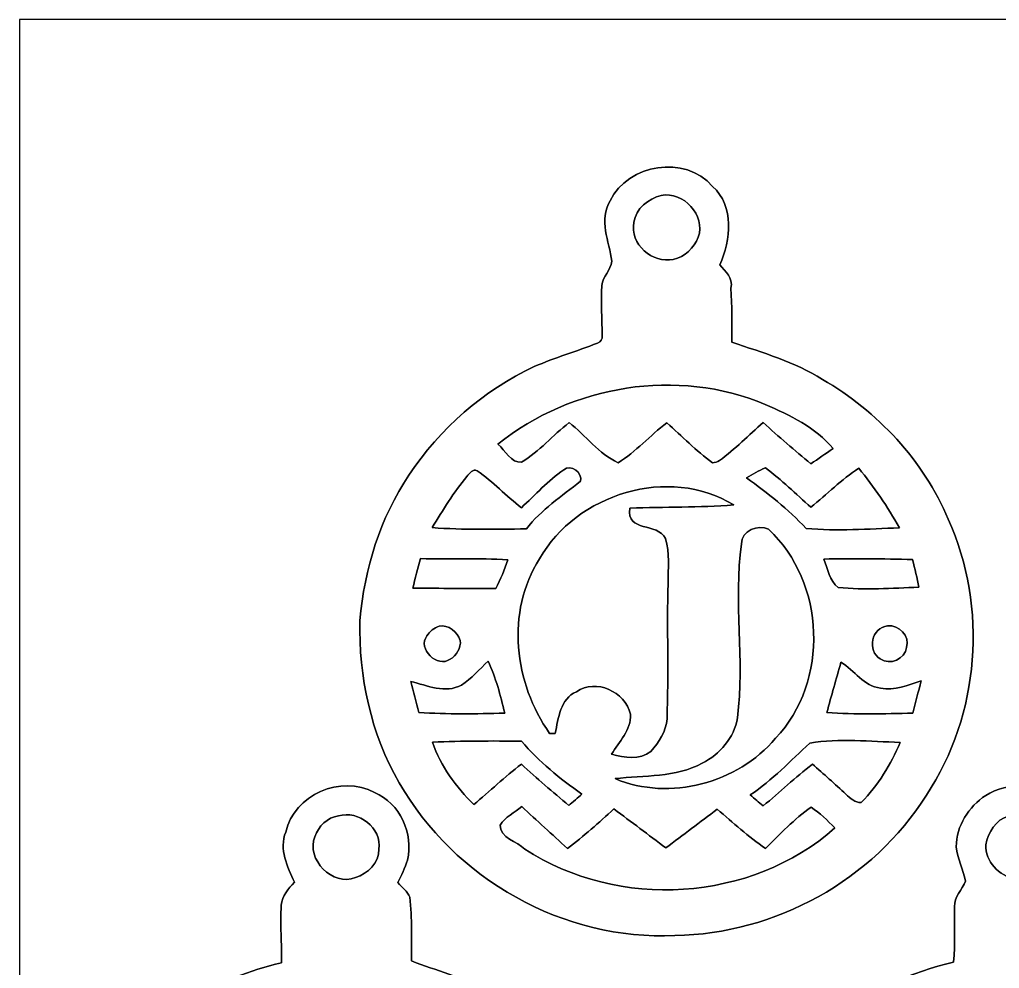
# Model space of a CAD drawing. Header units: centimetres. Extents: x -16.8 to 16.8, y -16.7 to 16.7.
# Drawn here: x -16.77 to -2.74, y 3.07 to 16.67 of the extents above; entities that cross this region are included whole.
import ezdxf

# ---------------------------------------------------------------- set-up
doc = ezdxf.new("R2010")
doc.units = ezdxf.units.CM
doc.header["$MEASUREMENT"] = 0
doc.layers.add('Layer 1', color=7, linetype='Continuous')

msp = doc.modelspace()

# ---------------------------------------------------------------- linework, layer by layer
at = {"layer": 'Layer 1', "color": 7}
for points, knots in [([(-16.77458, 16.66875), (-16.77458, 16.66875), (16.77458, 16.66875), (16.77458, 16.66875), (16.77458, 16.66875), (16.77458, 16.66875), (16.77458, -16.66875), (16.77458, -16.66875), (16.77458, -16.66875), (16.77458, -16.66875), (-16.77458, -16.66875), (-16.77458, -16.66875), (-16.77458, -16.66875), (-16.77458, -16.66875), (-16.77458, 16.66875), (-16.77458, 16.66875), (-16.77458, 16.66875), (-16.77458, 16.66875), (-16.77458, 16.66875), (-16.77458, 16.66875)], [0, 0, 0, 0, 0.16666667, 0.16666667, 0.16666667, 0.16666667, 0.33333333, 0.33333333, 0.33333333, 0.33333333, 0.5, 0.5, 0.5, 0.5, 0.66666667, 0.66666667, 0.66666667, 0.66666667, 1, 1, 1, 1]), ([(-8.31921, 14.07019), (-8.48466, 13.80031), (-8.33085, 13.49199), (-8.29592, 13.20624), (-8.29592, 13.20624), (-8.30651, 13.07853), (-8.42892, 12.98751), (-8.43844, 12.85734), (-8.43844, 12.85734), (-8.44973, 12.61816), (-8.43351, 12.37897), (-8.43174, 12.13944), (-8.43174, 12.13944), (-8.42716, 12.09357), (-8.45256, 12.04701), (-8.49842, 12.03396), (-8.49842, 12.03396), (-8.79863, 11.91578), (-9.10872, 11.82476), (-9.40506, 11.6967), (-9.40506, 11.6967), (-10.13037, 11.35451), (-10.75831, 10.81158), (-11.19964, 10.14201), (-11.19964, 10.14201), (-11.61344, 9.52571), (-11.83781, 8.79581), (-11.90166, 8.05991), (-11.90166, 8.05991), (-11.91824, 7.25558), (-11.74715, 6.43396), (-11.33828, 5.73511), (-11.33828, 5.73511), (-10.55617, 4.35857), (-8.97819, 3.46146), (-7.38999, 3.54683), (-7.38999, 3.54683), (-5.95771, 3.56376), (-4.55189, 4.33846), (-3.7906, 5.55519), (-3.7906, 5.55519), (-3.02507, 6.70666), (-2.90724, 8.24936), (-3.47592, 9.50877), (-3.47592, 9.50877), (-3.83046, 10.35156), (-4.49016, 11.05535), (-5.2772, 11.51255), (-5.2772, 11.51255), (-5.67478, 11.7662), (-6.13375, 11.89461), (-6.57543, 12.04701), (-6.57543, 12.04701), (-6.57613, 12.30559), (-6.5726, 12.56453), (-6.58918, 12.82277), (-6.58918, 12.82277), (-6.55461, 12.96917), (-6.66785, 13.06089), (-6.74899, 13.15579), (-6.74899, 13.15579), (-6.58742, 13.50998), (-6.53662, 13.99434), (-6.85271, 14.27939), (-6.85271, 14.27939), (-7.24535, 14.73517), (-8.05956, 14.60324), (-8.31921, 14.07019), (-8.31921, 14.07019), (-8.31921, 14.07019), (-8.31921, 14.07019), (-8.31921, 14.07019)], [0, 0, 0, 0, 0.05263158, 0.05263158, 0.05263158, 0.05263158, 0.10526316, 0.10526316, 0.10526316, 0.10526316, 0.15789474, 0.15789474, 0.15789474, 0.15789474, 0.21052632, 0.21052632, 0.21052632, 0.21052632, 0.26315789, 0.26315789, 0.26315789, 0.26315789, 0.31578947, 0.31578947, 0.31578947, 0.31578947, 0.36842105, 0.36842105, 0.36842105, 0.36842105, 0.42105263, 0.42105263, 0.42105263, 0.42105263, 0.47368421, 0.47368421, 0.47368421, 0.47368421, 0.52631579, 0.52631579, 0.52631579, 0.52631579, 0.57894737, 0.57894737, 0.57894737, 0.57894737, 0.63157895, 0.63157895, 0.63157895, 0.63157895, 0.68421053, 0.68421053, 0.68421053, 0.68421053, 0.73684211, 0.73684211, 0.73684211, 0.73684211, 0.78947368, 0.78947368, 0.78947368, 0.78947368, 0.84210526, 0.84210526, 0.84210526, 0.84210526, 0.89473684, 0.89473684, 0.89473684, 0.89473684, 1, 1, 1, 1]), ([(-7.58896, 14.14886), (-7.26652, 14.21165), (-6.95078, 13.86522), (-7.05591, 13.54949), (-7.05591, 13.54949), (-7.11976, 13.40062), (-7.24747, 13.26056), (-7.41398, 13.2334), (-7.41398, 13.2334), (-7.70925, 13.16672), (-8.04404, 13.45389), (-7.97736, 13.76398), (-7.97736, 13.76398), (-7.95302, 13.96153), (-7.77134, 14.10123), (-7.58896, 14.14886)], [0, 0, 0, 0, 0.2, 0.2, 0.2, 0.2, 0.4, 0.4, 0.4, 0.4, 0.6, 0.6, 0.6, 0.6, 1, 1, 1, 1]), ([(-9.92434, 10.58545), (-8.86883, 11.43635), (-7.35154, 11.68294), (-6.09671, 11.15483), (-6.09671, 11.15483), (-5.74252, 11.00102), (-5.37739, 10.82428), (-5.12586, 10.52195), (-5.12586, 10.52195), (-5.23381, 10.45034), (-5.33894, 10.37625), (-5.44583, 10.30323), (-5.44583, 10.30323), (-5.67725, 10.49549), (-5.90444, 10.69269), (-6.12669, 10.89519), (-6.12669, 10.89519), (-6.33871, 10.71774), (-6.52709, 10.51278), (-6.75252, 10.35156), (-6.75252, 10.35156), (-6.78286, 10.32969), (-6.81708, 10.3191), (-6.85483, 10.32016), (-6.85483, 10.32016), (-7.08766, 10.49091), (-7.2898, 10.69975), (-7.50605, 10.89025), (-7.50605, 10.89025), (-7.74841, 10.7121), (-7.94773, 10.47468), (-8.20526, 10.31875), (-8.20526, 10.31875), (-8.48184, 10.44751), (-8.66634, 10.71104), (-8.90658, 10.89378), (-8.90658, 10.89378), (-9.13906, 10.71421), (-9.33238, 10.47891), (-9.58603, 10.32898), (-9.58603, 10.32898), (-9.73631, 10.30993), (-9.81922, 10.49831), (-9.92434, 10.58545)], [0, 0, 0, 0, 0.08333333, 0.08333333, 0.08333333, 0.08333333, 0.16666667, 0.16666667, 0.16666667, 0.16666667, 0.25, 0.25, 0.25, 0.25, 0.33333333, 0.33333333, 0.33333333, 0.33333333, 0.41666667, 0.41666667, 0.41666667, 0.41666667, 0.5, 0.5, 0.5, 0.5, 0.58333333, 0.58333333, 0.58333333, 0.58333333, 0.66666667, 0.66666667, 0.66666667, 0.66666667, 0.75, 0.75, 0.75, 0.75, 0.83333333, 0.83333333, 0.83333333, 0.83333333, 1, 1, 1, 1]), ([(-8.98278, 10.21644), (-8.87942, 10.30676), (-8.70832, 10.17482), (-8.74289, 10.05346), (-8.74289, 10.05346), (-9.01418, 9.84144), (-9.3031, 9.64565), (-9.51794, 9.37119), (-9.51794, 9.37119), (-9.96738, 9.3659), (-10.41788, 9.35567), (-10.86626, 9.38953), (-10.86626, 9.38953), (-10.71351, 9.64212), (-10.55758, 9.89506), (-10.37026, 10.12402), (-10.37026, 10.12402), (-10.32969, 10.16388), (-10.28806, 10.23796), (-10.22103, 10.2041), (-10.22103, 10.2041), (-9.99737, 10.04499), (-9.80652, 9.84356), (-9.58956, 9.67493), (-9.58956, 9.67493), (-9.38848, 9.85626), (-9.20926, 10.06616), (-8.98278, 10.21644)], [0, 0, 0, 0, 0.125, 0.125, 0.125, 0.125, 0.25, 0.25, 0.25, 0.25, 0.375, 0.375, 0.375, 0.375, 0.5, 0.5, 0.5, 0.5, 0.625, 0.625, 0.625, 0.625, 0.75, 0.75, 0.75, 0.75, 1, 1, 1, 1]), ([(-9.32991, 8.94256), (-8.80181, 9.87425), (-7.47818, 10.28594), (-6.54826, 9.71444), (-6.54826, 9.71444), (-7.04286, 9.67669), (-7.53921, 9.68622), (-8.03451, 9.66823), (-8.03451, 9.66823), (-8.09413, 9.31474), (-7.63552, 9.46891), (-7.52757, 9.23325), (-7.52757, 9.23325), (-7.46196, 9.02511), (-7.48841, 8.80533), (-7.48841, 8.5912), (-7.48841, 8.5912), (-7.50817, 7.9442), (-7.47818, 7.29686), (-7.50429, 6.65021), (-7.50429, 6.65021), (-7.51628, 6.47206), (-7.61929, 6.31296), (-7.73465, 6.18314), (-7.73465, 6.18314), (-7.89305, 6.05684), (-8.11495, 6.09635), (-8.29769, 6.14257), (-8.29769, 6.14257), (-8.19432, 6.32672), (-8.01335, 6.48582), (-8.02675, 6.71548), (-8.02675, 6.71548), (-8.10789, 7.03756), (-8.51747, 7.23336), (-8.80216, 7.03827), (-8.80216, 7.03827), (-9.03288, 6.93914), (-9.0611, 6.65586), (-9.10414, 6.44102), (-9.10414, 6.44102), (-9.12424, 6.44102), (-9.16446, 6.44137), (-9.18457, 6.44137), (-9.18457, 6.44137), (-9.69504, 7.16033), (-9.81357, 8.1788), (-9.32991, 8.94256)], [0, 0, 0, 0, 0.07692308, 0.07692308, 0.07692308, 0.07692308, 0.15384615, 0.15384615, 0.15384615, 0.15384615, 0.23076923, 0.23076923, 0.23076923, 0.23076923, 0.30769231, 0.30769231, 0.30769231, 0.30769231, 0.38461538, 0.38461538, 0.38461538, 0.38461538, 0.46153846, 0.46153846, 0.46153846, 0.46153846, 0.53846154, 0.53846154, 0.53846154, 0.53846154, 0.61538462, 0.61538462, 0.61538462, 0.61538462, 0.69230769, 0.69230769, 0.69230769, 0.69230769, 0.76923077, 0.76923077, 0.76923077, 0.76923077, 0.84615385, 0.84615385, 0.84615385, 0.84615385, 1, 1, 1, 1]), ([(-6.36799, 10.10179), (-6.27803, 10.14977), (-6.19266, 10.21045), (-6.09565, 10.24431), (-6.09565, 10.24431), (-5.86246, 10.07639), (-5.65997, 9.87143), (-5.44442, 9.68234), (-5.44442, 9.68234), (-5.21511, 9.8679), (-5.00415, 10.07745), (-4.75827, 10.24149), (-4.75827, 10.24149), (-4.54201, 9.97303), (-4.34481, 9.68763), (-4.17654, 9.38671), (-4.17654, 9.38671), (-4.62104, 9.36872), (-5.06942, 9.33803), (-5.51286, 9.37754), (-5.51286, 9.37754), (-5.77003, 9.65165), (-6.05966, 9.88836), (-6.36799, 10.10179)], [0, 0, 0, 0, 0.14285714, 0.14285714, 0.14285714, 0.14285714, 0.28571429, 0.28571429, 0.28571429, 0.28571429, 0.42857143, 0.42857143, 0.42857143, 0.42857143, 0.57142857, 0.57142857, 0.57142857, 0.57142857, 0.71428571, 0.71428571, 0.71428571, 0.71428571, 1, 1, 1, 1]), ([(-6.43678, 9.15529), (-6.44278, 9.34508), (-6.19795, 9.44386), (-6.0512, 9.3659), (-6.0512, 9.3659), (-5.23205, 8.60707), (-5.17948, 7.18397), (-5.94889, 6.37117), (-5.94889, 6.37117), (-6.49676, 5.72664), (-7.46054, 5.46382), (-8.2483, 5.79296), (-8.2483, 5.79296), (-7.8299, 5.83918), (-7.38258, 5.80919), (-7.00052, 6.01274), (-7.00052, 6.01274), (-6.74934, 6.14186), (-6.53733, 6.37893), (-6.49676, 6.66538), (-6.49676, 6.66538), (-6.38493, 7.49194), (-6.55849, 8.33014), (-6.43678, 9.15529)], [0, 0, 0, 0, 0.14285714, 0.14285714, 0.14285714, 0.14285714, 0.28571429, 0.28571429, 0.28571429, 0.28571429, 0.42857143, 0.42857143, 0.42857143, 0.42857143, 0.57142857, 0.57142857, 0.57142857, 0.57142857, 0.71428571, 0.71428571, 0.71428571, 0.71428571, 1, 1, 1, 1]), ([(-11.03207, 8.94503), (-10.61614, 8.94151), (-10.19916, 8.95174), (-9.78359, 8.93022), (-9.78359, 8.93022), (-9.82945, 8.78805), (-9.8873, 8.64976), (-9.95609, 8.51676), (-9.95609, 8.51676), (-10.35191, 8.51923), (-10.74738, 8.51888), (-11.14284, 8.5217), (-11.14284, 8.5217), (-11.11391, 8.66493), (-11.07652, 8.80604), (-11.03207, 8.94503)], [0, 0, 0, 0, 0.2, 0.2, 0.2, 0.2, 0.4, 0.4, 0.4, 0.4, 0.6, 0.6, 0.6, 0.6, 1, 1, 1, 1]), ([(-5.25956, 8.93904), (-4.83553, 8.94468), (-4.41113, 8.94433), (-3.98674, 8.93163), (-3.98674, 8.93163), (-3.95534, 8.79969), (-3.92254, 8.66775), (-3.89819, 8.53405), (-3.89819, 8.53405), (-4.28237, 8.52417), (-4.67007, 8.49277), (-5.05248, 8.53158), (-5.05248, 8.53158), (-5.17948, 8.62506), (-5.201, 8.80145), (-5.25956, 8.93904)], [0, 0, 0, 0, 0.2, 0.2, 0.2, 0.2, 0.4, 0.4, 0.4, 0.4, 0.6, 0.6, 0.6, 0.6, 1, 1, 1, 1]), ([(-10.76572, 7.97877), (-10.63484, 8.00276), (-10.50325, 7.89481), (-10.46409, 7.77416), (-10.46409, 7.77416), (-10.4521, 7.66692), (-10.51631, 7.55544), (-10.60979, 7.50358), (-10.60979, 7.50358), (-10.79324, 7.37164), (-11.08251, 7.65598), (-10.94317, 7.83802), (-10.94317, 7.83802), (-10.90048, 7.90187), (-10.83874, 7.95443), (-10.76572, 7.97877)], [0, 0, 0, 0, 0.2, 0.2, 0.2, 0.2, 0.4, 0.4, 0.4, 0.4, 0.6, 0.6, 0.6, 0.6, 1, 1, 1, 1]), ([(-4.34516, 7.98054), (-4.18888, 8.00382), (-4.01849, 7.8359), (-4.07388, 7.67221), (-4.07388, 7.67221), (-4.0954, 7.50852), (-4.31236, 7.40869), (-4.44994, 7.50958), (-4.44994, 7.50958), (-4.64679, 7.61965), (-4.57588, 7.96537), (-4.34516, 7.98054)], [0, 0, 0, 0, 0.25, 0.25, 0.25, 0.25, 0.5, 0.5, 0.5, 0.5, 1, 1, 1, 1]), ([(-10.44857, 7.13246), (-10.30393, 7.22559), (-10.18928, 7.35789), (-10.06651, 7.47677), (-10.06651, 7.47677), (-9.95468, 7.24076), (-9.88907, 6.98606), (-9.82874, 6.73276), (-9.82874, 6.73276), (-10.23832, 6.72112), (-10.64895, 6.7123), (-11.05782, 6.74194), (-11.05782, 6.74194), (-11.09592, 6.8901), (-11.13508, 7.03651), (-11.17177, 7.18467), (-11.17177, 7.18467), (-10.93999, 7.12787), (-10.67682, 7.00864), (-10.44857, 7.13246)], [0, 0, 0, 0, 0.16666667, 0.16666667, 0.16666667, 0.16666667, 0.33333333, 0.33333333, 0.33333333, 0.33333333, 0.5, 0.5, 0.5, 0.5, 0.66666667, 0.66666667, 0.66666667, 0.66666667, 1, 1, 1, 1]), ([(-5.01403, 7.46054), (-4.81718, 7.34836), (-4.68842, 7.11623), (-4.44747, 7.09083), (-4.44747, 7.09083), (-4.24498, 7.04321), (-4.05518, 7.13599), (-3.86715, 7.19243), (-3.86715, 7.19243), (-3.90419, 7.03827), (-3.94547, 6.88481), (-3.98463, 6.73065), (-3.98463, 6.73065), (-4.39455, 6.72253), (-4.80589, 6.70913), (-5.21511, 6.73947), (-5.21511, 6.73947), (-5.14985, 6.98041), (-5.08282, 7.22066), (-5.01403, 7.46054)], [0, 0, 0, 0, 0.16666667, 0.16666667, 0.16666667, 0.16666667, 0.33333333, 0.33333333, 0.33333333, 0.33333333, 0.5, 0.5, 0.5, 0.5, 0.66666667, 0.66666667, 0.66666667, 0.66666667, 1, 1, 1, 1]), ([(-10.85991, 6.31437), (-10.43587, 6.33448), (-10.01078, 6.33412), (-9.58603, 6.32989), (-9.58603, 6.32989), (-9.33803, 6.03391), (-9.03781, 5.79155), (-8.72314, 5.57036), (-8.72314, 5.57036), (-8.76935, 5.52979), (-8.86178, 5.44901), (-8.90799, 5.40879), (-8.90799, 5.40879), (-9.13871, 5.60176), (-9.36801, 5.79579), (-9.58921, 5.99899), (-9.58921, 5.99899), (-9.82874, 5.82048), (-10.04288, 5.61093), (-10.27218, 5.42008), (-10.27218, 5.42008), (-10.52124, 5.67514), (-10.74808, 5.97182), (-10.85991, 6.31437)], [0, 0, 0, 0, 0.14285714, 0.14285714, 0.14285714, 0.14285714, 0.28571429, 0.28571429, 0.28571429, 0.28571429, 0.42857143, 0.42857143, 0.42857143, 0.42857143, 0.57142857, 0.57142857, 0.57142857, 0.57142857, 0.71428571, 0.71428571, 0.71428571, 0.71428571, 1, 1, 1, 1]), ([(-5.45924, 6.30308), (-5.0359, 6.37152), (-4.59493, 6.32672), (-4.16525, 6.3119), (-4.16525, 6.3119), (-4.29613, 5.99546), (-4.48345, 5.69807), (-4.72264, 5.45183), (-4.72264, 5.45183), (-4.81365, 5.44407), (-4.87962, 5.51427), (-4.94206, 5.5693), (-4.94206, 5.5693), (-5.0994, 5.71606), (-5.25956, 5.86034), (-5.4229, 6.0004), (-5.4229, 6.0004), (-5.66455, 5.80954), (-5.8928, 5.60211), (-6.12634, 5.40138), (-6.12634, 5.40138), (-6.18949, 5.45324), (-6.25158, 5.50616), (-6.3119, 5.56084), (-6.3119, 5.56084), (-5.99828, 5.77321), (-5.73476, 6.04696), (-5.45924, 6.30308)], [0, 0, 0, 0, 0.125, 0.125, 0.125, 0.125, 0.25, 0.25, 0.25, 0.25, 0.375, 0.375, 0.375, 0.375, 0.5, 0.5, 0.5, 0.5, 0.625, 0.625, 0.625, 0.625, 0.75, 0.75, 0.75, 0.75, 1, 1, 1, 1]), ([(-12.96388, 5.02673), (-13.06124, 4.78155), (-12.94236, 4.52861), (-12.83935, 4.30848), (-12.83935, 4.30848), (-12.92401, 4.21464), (-13.01891, 4.11304), (-13.02738, 3.97969), (-13.02738, 3.97969), (-13.04749, 3.70558), (-13.01574, 3.43006), (-13.02667, 3.15524), (-13.02667, 3.15524), (-13.92661, 2.93723), (-14.78104, 2.47897), (-15.39275, 1.77518), (-15.39275, 1.77518), (-16.39746, 0.69039), (-16.75236, -0.94192), (-16.27893, -2.34456), (-16.27893, -2.34456), (-15.76881, -3.98886), (-14.18096, -5.19889), (-12.47246, -5.31989), (-12.47246, -5.31989), (-10.78724, -5.48181), (-9.04593, -4.57941), (-8.24054, -3.08434), (-8.24054, -3.08434), (-7.44467, -1.71344), (-7.5625, 0.11077), (-8.48642, 1.39171), (-8.48642, 1.39171), (-8.88753, 1.98861), (-9.46714, 2.44792), (-10.10179, 2.77636), (-10.10179, 2.77636), (-10.43975, 2.94993), (-10.81123, 3.04341), (-11.16401, 3.18064), (-11.16401, 3.18064), (-11.16471, 3.48544), (-11.15342, 3.7906), (-11.18553, 4.09363), (-11.18553, 4.09363), (-11.22221, 4.17865), (-11.2963, 4.23757), (-11.35874, 4.30248), (-11.35874, 4.30248), (-11.30723, 4.40796), (-11.25361, 4.51309), (-11.22221, 4.62633), (-11.22221, 4.62633), (-11.12732, 5.00415), (-11.3284, 5.44407), (-11.69353, 5.59364), (-11.69353, 5.59364), (-12.16978, 5.85541), (-12.84746, 5.56189), (-12.96388, 5.02673), (-12.96388, 5.02673), (-12.96388, 5.02673), (-12.96388, 5.02673), (-12.96388, 5.02673)], [0, 0, 0, 0, 0.05882353, 0.05882353, 0.05882353, 0.05882353, 0.11764706, 0.11764706, 0.11764706, 0.11764706, 0.17647059, 0.17647059, 0.17647059, 0.17647059, 0.23529412, 0.23529412, 0.23529412, 0.23529412, 0.29411765, 0.29411765, 0.29411765, 0.29411765, 0.35294118, 0.35294118, 0.35294118, 0.35294118, 0.41176471, 0.41176471, 0.41176471, 0.41176471, 0.47058824, 0.47058824, 0.47058824, 0.47058824, 0.52941176, 0.52941176, 0.52941176, 0.52941176, 0.58823529, 0.58823529, 0.58823529, 0.58823529, 0.64705882, 0.64705882, 0.64705882, 0.64705882, 0.70588235, 0.70588235, 0.70588235, 0.70588235, 0.76470588, 0.76470588, 0.76470588, 0.76470588, 0.82352941, 0.82352941, 0.82352941, 0.82352941, 0.88235294, 0.88235294, 0.88235294, 0.88235294, 1, 1, 1, 1]), ([(-2.94111, 5.55272), (-3.18206, 5.38903), (-3.36444, 5.11493), (-3.36197, 4.81647), (-3.36197, 4.81647), (-3.34222, 4.64679), (-3.26355, 4.49016), (-3.22898, 4.32364), (-3.22898, 4.32364), (-3.28224, 4.20264), (-3.39125, 4.09998), (-3.38667, 3.95852), (-3.38667, 3.95852), (-3.38808, 3.69358), (-3.37679, 3.42829), (-3.40254, 3.16371), (-3.40254, 3.16371), (-4.59952, 2.88325), (-5.70054, 2.12796), (-6.29391, 1.03823), (-6.29391, 1.03823), (-6.90845, -0.00318), (-6.99558, -1.30598), (-6.60894, -2.44228), (-6.60894, -2.44228), (-6.13622, -3.78495), (-4.953, -4.84505), (-3.57434, -5.19007), (-3.57434, -5.19007), (-2.10749, -5.56119), (-0.4505, -5.16149), (0.62936, -4.08658), (0.62936, -4.08658), (1.51059, -3.2325), (2.01859, -1.98931), (1.91699, -0.75918), (1.91699, -0.75918), (1.83656, 0.85654), (0.70802, 2.3301), (-0.78246, 2.92135), (-0.78246, 2.92135), (-1.02588, 3.02719), (-1.28623, 3.08328), (-1.53282, 3.17959), (-1.53282, 3.17959), (-1.57409, 3.556), (-1.41887, 4.02167), (-1.70498, 4.32894), (-1.70498, 4.32894), (-1.4799, 4.69371), (-1.524, 5.22711), (-1.88736, 5.48569), (-1.88736, 5.48569), (-2.16817, 5.7531), (-2.62255, 5.74781), (-2.94111, 5.55272), (-2.94111, 5.55272), (-2.94111, 5.55272), (-2.94111, 5.55272), (-2.94111, 5.55272)], [0, 0, 0, 0, 0.0625, 0.0625, 0.0625, 0.0625, 0.125, 0.125, 0.125, 0.125, 0.1875, 0.1875, 0.1875, 0.1875, 0.25, 0.25, 0.25, 0.25, 0.3125, 0.3125, 0.3125, 0.3125, 0.375, 0.375, 0.375, 0.375, 0.4375, 0.4375, 0.4375, 0.4375, 0.5, 0.5, 0.5, 0.5, 0.5625, 0.5625, 0.5625, 0.5625, 0.625, 0.625, 0.625, 0.625, 0.6875, 0.6875, 0.6875, 0.6875, 0.75, 0.75, 0.75, 0.75, 0.8125, 0.8125, 0.8125, 0.8125, 0.875, 0.875, 0.875, 0.875, 1, 1, 1, 1]), ([(-12.20858, 5.25815), (-11.9193, 5.34423), (-11.58804, 5.0867), (-11.62897, 4.78049), (-11.62897, 4.78049), (-11.62685, 4.58611), (-11.78595, 4.4323), (-11.9634, 4.37727), (-11.9634, 4.37727), (-12.29325, 4.24109), (-12.67707, 4.63868), (-12.54619, 4.96076), (-12.54619, 4.96076), (-12.49292, 5.10646), (-12.37086, 5.24192), (-12.20858, 5.25815)], [0, 0, 0, 0, 0.2, 0.2, 0.2, 0.2, 0.4, 0.4, 0.4, 0.4, 0.6, 0.6, 0.6, 0.6, 1, 1, 1, 1]), ([(-9.89295, 5.12692), (-9.82028, 5.24298), (-9.68763, 5.30613), (-9.58497, 5.39327), (-9.58497, 5.39327), (-9.36907, 5.19112), (-9.14788, 4.99498), (-8.93128, 4.7939), (-8.93128, 4.7939), (-8.69668, 4.96676), (-8.48007, 5.1629), (-8.26382, 5.35799), (-8.26382, 5.35799), (-8.01546, 5.17349), (-7.76887, 4.98616), (-7.52052, 4.80131), (-7.52052, 4.80131), (-7.27393, 4.98369), (-7.03086, 5.17102), (-6.78462, 5.35411), (-6.78462, 5.35411), (-6.55849, 5.16255), (-6.34189, 4.959), (-6.09459, 4.79425), (-6.09459, 4.79425), (-5.88328, 4.99604), (-5.68396, 5.21582), (-5.4423, 5.38268), (-5.4423, 5.38268), (-5.31424, 5.30225), (-5.20665, 5.19254), (-5.0994, 5.0867), (-5.0994, 5.0867), (-6.29885, 4.02378), (-8.20455, 3.90878), (-9.54052, 4.78402), (-9.54052, 4.78402), (-9.64883, 4.89056), (-9.90247, 4.94206), (-9.89295, 5.12692)], [0, 0, 0, 0, 0.09090909, 0.09090909, 0.09090909, 0.09090909, 0.18181818, 0.18181818, 0.18181818, 0.18181818, 0.27272727, 0.27272727, 0.27272727, 0.27272727, 0.36363636, 0.36363636, 0.36363636, 0.36363636, 0.45454545, 0.45454545, 0.45454545, 0.45454545, 0.54545455, 0.54545455, 0.54545455, 0.54545455, 0.63636364, 0.63636364, 0.63636364, 0.63636364, 0.72727273, 0.72727273, 0.72727273, 0.72727273, 0.81818182, 0.81818182, 0.81818182, 0.81818182, 1, 1, 1, 1]), ([(-2.61303, 5.25674), (-2.37314, 5.34106), (-2.05387, 5.20241), (-2.00695, 4.94206), (-2.00695, 4.94206), (-1.90112, 4.63338), (-2.21121, 4.30495), (-2.5213, 4.35575), (-2.5213, 4.35575), (-2.74708, 4.39984), (-2.9524, 4.60657), (-2.93864, 4.84611), (-2.93864, 4.84611), (-2.90548, 5.02179), (-2.79682, 5.20982), (-2.61303, 5.25674)], [0, 0, 0, 0, 0.2, 0.2, 0.2, 0.2, 0.4, 0.4, 0.4, 0.4, 0.6, 0.6, 0.6, 0.6, 1, 1, 1, 1])]:
    msp.add_open_spline(points, degree=3, knots=knots, dxfattribs=at)
at = {"layer": 'Layer 1', "color": 250}
for points, knots in [([(-8.31921, 14.07019), (-8.05956, 14.60324), (-7.24535, 14.73517), (-6.85271, 14.27939), (-6.85271, 14.27939), (-6.53662, 13.99434), (-6.58742, 13.50998), (-6.74899, 13.15579), (-6.74899, 13.15579), (-6.66785, 13.06089), (-6.55461, 12.96917), (-6.58918, 12.82277), (-6.58918, 12.82277), (-6.5726, 12.56453), (-6.57613, 12.30559), (-6.57543, 12.04701), (-6.57543, 12.04701), (-6.13375, 11.89461), (-5.67478, 11.7662), (-5.2772, 11.51255), (-5.2772, 11.51255), (-4.49016, 11.05535), (-3.83046, 10.35156), (-3.47592, 9.50877), (-3.47592, 9.50877), (-2.90724, 8.24936), (-3.02507, 6.70666), (-3.7906, 5.55519), (-3.7906, 5.55519), (-4.55189, 4.33846), (-5.95771, 3.56376), (-7.38999, 3.54683), (-7.38999, 3.54683), (-8.97819, 3.46146), (-10.55617, 4.35857), (-11.33828, 5.73511), (-11.33828, 5.73511), (-11.74715, 6.43396), (-11.91824, 7.25558), (-11.90166, 8.05991), (-11.90166, 8.05991), (-11.83781, 8.79581), (-11.61344, 9.52571), (-11.19964, 10.14201), (-11.19964, 10.14201), (-10.75831, 10.81158), (-10.13037, 11.35451), (-9.40506, 11.6967), (-9.40506, 11.6967), (-9.10872, 11.82476), (-8.79863, 11.91578), (-8.49842, 12.03396), (-8.49842, 12.03396), (-8.45256, 12.04701), (-8.42716, 12.09357), (-8.43174, 12.13944), (-8.43174, 12.13944), (-8.43351, 12.37897), (-8.44973, 12.61816), (-8.43844, 12.85734), (-8.43844, 12.85734), (-8.42892, 12.98751), (-8.30651, 13.07853), (-8.29592, 13.20624), (-8.29592, 13.20624), (-8.33085, 13.49199), (-8.48466, 13.80031), (-8.31921, 14.07019), (-8.31921, 14.07019), (-8.31921, 14.07019), (-8.31921, 14.07019), (-8.31921, 14.07019)], [0, 0, 0, 0, 0.05263158, 0.05263158, 0.05263158, 0.05263158, 0.10526316, 0.10526316, 0.10526316, 0.10526316, 0.15789474, 0.15789474, 0.15789474, 0.15789474, 0.21052632, 0.21052632, 0.21052632, 0.21052632, 0.26315789, 0.26315789, 0.26315789, 0.26315789, 0.31578947, 0.31578947, 0.31578947, 0.31578947, 0.36842105, 0.36842105, 0.36842105, 0.36842105, 0.42105263, 0.42105263, 0.42105263, 0.42105263, 0.47368421, 0.47368421, 0.47368421, 0.47368421, 0.52631579, 0.52631579, 0.52631579, 0.52631579, 0.57894737, 0.57894737, 0.57894737, 0.57894737, 0.63157895, 0.63157895, 0.63157895, 0.63157895, 0.68421053, 0.68421053, 0.68421053, 0.68421053, 0.73684211, 0.73684211, 0.73684211, 0.73684211, 0.78947368, 0.78947368, 0.78947368, 0.78947368, 0.84210526, 0.84210526, 0.84210526, 0.84210526, 0.89473684, 0.89473684, 0.89473684, 0.89473684, 1, 1, 1, 1]), ([(-7.58896, 14.14886), (-7.77134, 14.10123), (-7.95302, 13.96153), (-7.97736, 13.76398), (-7.97736, 13.76398), (-8.04404, 13.45389), (-7.70925, 13.16672), (-7.41398, 13.2334), (-7.41398, 13.2334), (-7.24747, 13.26056), (-7.11976, 13.40062), (-7.05591, 13.54949), (-7.05591, 13.54949), (-6.95078, 13.86522), (-7.26652, 14.21165), (-7.58896, 14.14886), (-7.58896, 14.14886), (-7.58896, 14.14886), (-7.58896, 14.14886), (-7.58896, 14.14886)], [0, 0, 0, 0, 0.16666667, 0.16666667, 0.16666667, 0.16666667, 0.33333333, 0.33333333, 0.33333333, 0.33333333, 0.5, 0.5, 0.5, 0.5, 0.66666667, 0.66666667, 0.66666667, 0.66666667, 1, 1, 1, 1]), ([(-9.92434, 10.58545), (-9.81922, 10.49831), (-9.73631, 10.30993), (-9.58603, 10.32898), (-9.58603, 10.32898), (-9.33238, 10.47891), (-9.13906, 10.71421), (-8.90658, 10.89378), (-8.90658, 10.89378), (-8.66634, 10.71104), (-8.48184, 10.44751), (-8.20526, 10.31875), (-8.20526, 10.31875), (-7.94773, 10.47468), (-7.74841, 10.7121), (-7.50605, 10.89025), (-7.50605, 10.89025), (-7.2898, 10.69975), (-7.08766, 10.49091), (-6.85483, 10.32016), (-6.85483, 10.32016), (-6.81708, 10.3191), (-6.78286, 10.32969), (-6.75252, 10.35156), (-6.75252, 10.35156), (-6.52709, 10.51278), (-6.33871, 10.71774), (-6.12669, 10.89519), (-6.12669, 10.89519), (-5.90444, 10.69269), (-5.67725, 10.49549), (-5.44583, 10.30323), (-5.44583, 10.30323), (-5.33894, 10.37625), (-5.23381, 10.45034), (-5.12586, 10.52195), (-5.12586, 10.52195), (-5.37739, 10.82428), (-5.74252, 11.00102), (-6.09671, 11.15483), (-6.09671, 11.15483), (-7.35154, 11.68294), (-8.86883, 11.43635), (-9.92434, 10.58545), (-9.92434, 10.58545), (-9.92434, 10.58545), (-9.92434, 10.58545), (-9.92434, 10.58545)], [0, 0, 0, 0, 0.07692308, 0.07692308, 0.07692308, 0.07692308, 0.15384615, 0.15384615, 0.15384615, 0.15384615, 0.23076923, 0.23076923, 0.23076923, 0.23076923, 0.30769231, 0.30769231, 0.30769231, 0.30769231, 0.38461538, 0.38461538, 0.38461538, 0.38461538, 0.46153846, 0.46153846, 0.46153846, 0.46153846, 0.53846154, 0.53846154, 0.53846154, 0.53846154, 0.61538462, 0.61538462, 0.61538462, 0.61538462, 0.69230769, 0.69230769, 0.69230769, 0.69230769, 0.76923077, 0.76923077, 0.76923077, 0.76923077, 0.84615385, 0.84615385, 0.84615385, 0.84615385, 1, 1, 1, 1]), ([(-8.98278, 10.21644), (-9.20926, 10.06616), (-9.38848, 9.85626), (-9.58956, 9.67493), (-9.58956, 9.67493), (-9.80652, 9.84356), (-9.99737, 10.04499), (-10.22103, 10.2041), (-10.22103, 10.2041), (-10.28806, 10.23796), (-10.32969, 10.16388), (-10.37026, 10.12402), (-10.37026, 10.12402), (-10.55758, 9.89506), (-10.71351, 9.64212), (-10.86626, 9.38953), (-10.86626, 9.38953), (-10.41788, 9.35567), (-9.96738, 9.3659), (-9.51794, 9.37119), (-9.51794, 9.37119), (-9.3031, 9.64565), (-9.01418, 9.84144), (-8.74289, 10.05346), (-8.74289, 10.05346), (-8.70832, 10.17482), (-8.87942, 10.30676), (-8.98278, 10.21644), (-8.98278, 10.21644), (-8.98278, 10.21644), (-8.98278, 10.21644), (-8.98278, 10.21644)], [0, 0, 0, 0, 0.11111111, 0.11111111, 0.11111111, 0.11111111, 0.22222222, 0.22222222, 0.22222222, 0.22222222, 0.33333333, 0.33333333, 0.33333333, 0.33333333, 0.44444444, 0.44444444, 0.44444444, 0.44444444, 0.55555556, 0.55555556, 0.55555556, 0.55555556, 0.66666667, 0.66666667, 0.66666667, 0.66666667, 0.77777778, 0.77777778, 0.77777778, 0.77777778, 1, 1, 1, 1]), ([(-9.32991, 8.94256), (-9.81357, 8.1788), (-9.69504, 7.16033), (-9.18457, 6.44137), (-9.18457, 6.44137), (-9.16446, 6.44137), (-9.12424, 6.44102), (-9.10414, 6.44102), (-9.10414, 6.44102), (-9.0611, 6.65586), (-9.03288, 6.93914), (-8.80216, 7.03827), (-8.80216, 7.03827), (-8.51747, 7.23336), (-8.10789, 7.03756), (-8.02675, 6.71548), (-8.02675, 6.71548), (-8.01335, 6.48582), (-8.19432, 6.32672), (-8.29769, 6.14257), (-8.29769, 6.14257), (-8.11495, 6.09635), (-7.89305, 6.05684), (-7.73465, 6.18314), (-7.73465, 6.18314), (-7.61929, 6.31296), (-7.51628, 6.47206), (-7.50429, 6.65021), (-7.50429, 6.65021), (-7.47818, 7.29686), (-7.50817, 7.9442), (-7.48841, 8.5912), (-7.48841, 8.5912), (-7.48841, 8.80533), (-7.46196, 9.02511), (-7.52757, 9.23325), (-7.52757, 9.23325), (-7.63552, 9.46891), (-8.09413, 9.31474), (-8.03451, 9.66823), (-8.03451, 9.66823), (-7.53921, 9.68622), (-7.04286, 9.67669), (-6.54826, 9.71444), (-6.54826, 9.71444), (-7.47818, 10.28594), (-8.80181, 9.87425), (-9.32991, 8.94256), (-9.32991, 8.94256), (-9.32991, 8.94256), (-9.32991, 8.94256), (-9.32991, 8.94256)], [0, 0, 0, 0, 0.07142857, 0.07142857, 0.07142857, 0.07142857, 0.14285714, 0.14285714, 0.14285714, 0.14285714, 0.21428571, 0.21428571, 0.21428571, 0.21428571, 0.28571429, 0.28571429, 0.28571429, 0.28571429, 0.35714286, 0.35714286, 0.35714286, 0.35714286, 0.42857143, 0.42857143, 0.42857143, 0.42857143, 0.5, 0.5, 0.5, 0.5, 0.57142857, 0.57142857, 0.57142857, 0.57142857, 0.64285714, 0.64285714, 0.64285714, 0.64285714, 0.71428571, 0.71428571, 0.71428571, 0.71428571, 0.78571429, 0.78571429, 0.78571429, 0.78571429, 0.85714286, 0.85714286, 0.85714286, 0.85714286, 1, 1, 1, 1]), ([(-6.36799, 10.10179), (-6.05966, 9.88836), (-5.77003, 9.65165), (-5.51286, 9.37754), (-5.51286, 9.37754), (-5.06942, 9.33803), (-4.62104, 9.36872), (-4.17654, 9.38671), (-4.17654, 9.38671), (-4.34481, 9.68763), (-4.54201, 9.97303), (-4.75827, 10.24149), (-4.75827, 10.24149), (-5.00415, 10.07745), (-5.21511, 9.8679), (-5.44442, 9.68234), (-5.44442, 9.68234), (-5.65997, 9.87143), (-5.86246, 10.07639), (-6.09565, 10.24431), (-6.09565, 10.24431), (-6.19266, 10.21045), (-6.27803, 10.14977), (-6.36799, 10.10179), (-6.36799, 10.10179), (-6.36799, 10.10179), (-6.36799, 10.10179), (-6.36799, 10.10179)], [0, 0, 0, 0, 0.125, 0.125, 0.125, 0.125, 0.25, 0.25, 0.25, 0.25, 0.375, 0.375, 0.375, 0.375, 0.5, 0.5, 0.5, 0.5, 0.625, 0.625, 0.625, 0.625, 0.75, 0.75, 0.75, 0.75, 1, 1, 1, 1]), ([(-6.43678, 9.15529), (-6.55849, 8.33014), (-6.38493, 7.49194), (-6.49676, 6.66538), (-6.49676, 6.66538), (-6.53733, 6.37893), (-6.74934, 6.14186), (-7.00052, 6.01274), (-7.00052, 6.01274), (-7.38258, 5.80919), (-7.8299, 5.83918), (-8.2483, 5.79296), (-8.2483, 5.79296), (-7.46054, 5.46382), (-6.49676, 5.72664), (-5.94889, 6.37117), (-5.94889, 6.37117), (-5.17948, 7.18397), (-5.23205, 8.60707), (-6.0512, 9.3659), (-6.0512, 9.3659), (-6.19795, 9.44386), (-6.44278, 9.34508), (-6.43678, 9.15529), (-6.43678, 9.15529), (-6.43678, 9.15529), (-6.43678, 9.15529), (-6.43678, 9.15529)], [0, 0, 0, 0, 0.125, 0.125, 0.125, 0.125, 0.25, 0.25, 0.25, 0.25, 0.375, 0.375, 0.375, 0.375, 0.5, 0.5, 0.5, 0.5, 0.625, 0.625, 0.625, 0.625, 0.75, 0.75, 0.75, 0.75, 1, 1, 1, 1]), ([(-11.03207, 8.94503), (-11.07652, 8.80604), (-11.11391, 8.66493), (-11.14284, 8.5217), (-11.14284, 8.5217), (-10.74738, 8.51888), (-10.35191, 8.51923), (-9.95609, 8.51676), (-9.95609, 8.51676), (-9.8873, 8.64976), (-9.82945, 8.78805), (-9.78359, 8.93022), (-9.78359, 8.93022), (-10.19916, 8.95174), (-10.61614, 8.94151), (-11.03207, 8.94503), (-11.03207, 8.94503), (-11.03207, 8.94503), (-11.03207, 8.94503), (-11.03207, 8.94503)], [0, 0, 0, 0, 0.16666667, 0.16666667, 0.16666667, 0.16666667, 0.33333333, 0.33333333, 0.33333333, 0.33333333, 0.5, 0.5, 0.5, 0.5, 0.66666667, 0.66666667, 0.66666667, 0.66666667, 1, 1, 1, 1]), ([(-5.25956, 8.93904), (-5.201, 8.80145), (-5.17948, 8.62506), (-5.05248, 8.53158), (-5.05248, 8.53158), (-4.67007, 8.49277), (-4.28237, 8.52417), (-3.89819, 8.53405), (-3.89819, 8.53405), (-3.92254, 8.66775), (-3.95534, 8.79969), (-3.98674, 8.93163), (-3.98674, 8.93163), (-4.41113, 8.94433), (-4.83553, 8.94468), (-5.25956, 8.93904), (-5.25956, 8.93904), (-5.25956, 8.93904), (-5.25956, 8.93904), (-5.25956, 8.93904)], [0, 0, 0, 0, 0.16666667, 0.16666667, 0.16666667, 0.16666667, 0.33333333, 0.33333333, 0.33333333, 0.33333333, 0.5, 0.5, 0.5, 0.5, 0.66666667, 0.66666667, 0.66666667, 0.66666667, 1, 1, 1, 1]), ([(-10.76572, 7.97877), (-10.83874, 7.95443), (-10.90048, 7.90187), (-10.94317, 7.83802), (-10.94317, 7.83802), (-11.08251, 7.65598), (-10.79324, 7.37164), (-10.60979, 7.50358), (-10.60979, 7.50358), (-10.51631, 7.55544), (-10.4521, 7.66692), (-10.46409, 7.77416), (-10.46409, 7.77416), (-10.50325, 7.89481), (-10.63484, 8.00276), (-10.76572, 7.97877), (-10.76572, 7.97877), (-10.76572, 7.97877), (-10.76572, 7.97877), (-10.76572, 7.97877)], [0, 0, 0, 0, 0.16666667, 0.16666667, 0.16666667, 0.16666667, 0.33333333, 0.33333333, 0.33333333, 0.33333333, 0.5, 0.5, 0.5, 0.5, 0.66666667, 0.66666667, 0.66666667, 0.66666667, 1, 1, 1, 1]), ([(-4.34516, 7.98054), (-4.57588, 7.96537), (-4.64679, 7.61965), (-4.44994, 7.50958), (-4.44994, 7.50958), (-4.31236, 7.40869), (-4.0954, 7.50852), (-4.07388, 7.67221), (-4.07388, 7.67221), (-4.01849, 7.8359), (-4.18888, 8.00382), (-4.34516, 7.98054), (-4.34516, 7.98054), (-4.34516, 7.98054), (-4.34516, 7.98054), (-4.34516, 7.98054)], [0, 0, 0, 0, 0.2, 0.2, 0.2, 0.2, 0.4, 0.4, 0.4, 0.4, 0.6, 0.6, 0.6, 0.6, 1, 1, 1, 1]), ([(-10.44857, 7.13246), (-10.67682, 7.00864), (-10.93999, 7.12787), (-11.17177, 7.18467), (-11.17177, 7.18467), (-11.13508, 7.03651), (-11.09592, 6.8901), (-11.05782, 6.74194), (-11.05782, 6.74194), (-10.64895, 6.7123), (-10.23832, 6.72112), (-9.82874, 6.73276), (-9.82874, 6.73276), (-9.88907, 6.98606), (-9.95468, 7.24076), (-10.06651, 7.47677), (-10.06651, 7.47677), (-10.18928, 7.35789), (-10.30393, 7.22559), (-10.44857, 7.13246), (-10.44857, 7.13246), (-10.44857, 7.13246), (-10.44857, 7.13246), (-10.44857, 7.13246)], [0, 0, 0, 0, 0.14285714, 0.14285714, 0.14285714, 0.14285714, 0.28571429, 0.28571429, 0.28571429, 0.28571429, 0.42857143, 0.42857143, 0.42857143, 0.42857143, 0.57142857, 0.57142857, 0.57142857, 0.57142857, 0.71428571, 0.71428571, 0.71428571, 0.71428571, 1, 1, 1, 1]), ([(-5.01403, 7.46054), (-5.08282, 7.22066), (-5.14985, 6.98041), (-5.21511, 6.73947), (-5.21511, 6.73947), (-4.80589, 6.70913), (-4.39455, 6.72253), (-3.98463, 6.73065), (-3.98463, 6.73065), (-3.94547, 6.88481), (-3.90419, 7.03827), (-3.86715, 7.19243), (-3.86715, 7.19243), (-4.05518, 7.13599), (-4.24498, 7.04321), (-4.44747, 7.09083), (-4.44747, 7.09083), (-4.68842, 7.11623), (-4.81718, 7.34836), (-5.01403, 7.46054), (-5.01403, 7.46054), (-5.01403, 7.46054), (-5.01403, 7.46054), (-5.01403, 7.46054)], [0, 0, 0, 0, 0.14285714, 0.14285714, 0.14285714, 0.14285714, 0.28571429, 0.28571429, 0.28571429, 0.28571429, 0.42857143, 0.42857143, 0.42857143, 0.42857143, 0.57142857, 0.57142857, 0.57142857, 0.57142857, 0.71428571, 0.71428571, 0.71428571, 0.71428571, 1, 1, 1, 1]), ([(-10.85991, 6.31437), (-10.74808, 5.97182), (-10.52124, 5.67514), (-10.27218, 5.42008), (-10.27218, 5.42008), (-10.04288, 5.61093), (-9.82874, 5.82048), (-9.58921, 5.99899), (-9.58921, 5.99899), (-9.36801, 5.79579), (-9.13871, 5.60176), (-8.90799, 5.40879), (-8.90799, 5.40879), (-8.86178, 5.44901), (-8.76935, 5.52979), (-8.72314, 5.57036), (-8.72314, 5.57036), (-9.03781, 5.79155), (-9.33803, 6.03391), (-9.58603, 6.32989), (-9.58603, 6.32989), (-10.01078, 6.33412), (-10.43587, 6.33448), (-10.85991, 6.31437), (-10.85991, 6.31437), (-10.85991, 6.31437), (-10.85991, 6.31437), (-10.85991, 6.31437)], [0, 0, 0, 0, 0.125, 0.125, 0.125, 0.125, 0.25, 0.25, 0.25, 0.25, 0.375, 0.375, 0.375, 0.375, 0.5, 0.5, 0.5, 0.5, 0.625, 0.625, 0.625, 0.625, 0.75, 0.75, 0.75, 0.75, 1, 1, 1, 1]), ([(-5.45924, 6.30308), (-5.73476, 6.04696), (-5.99828, 5.77321), (-6.3119, 5.56084), (-6.3119, 5.56084), (-6.25158, 5.50616), (-6.18949, 5.45324), (-6.12634, 5.40138), (-6.12634, 5.40138), (-5.8928, 5.60211), (-5.66455, 5.80954), (-5.4229, 6.0004), (-5.4229, 6.0004), (-5.25956, 5.86034), (-5.0994, 5.71606), (-4.94206, 5.5693), (-4.94206, 5.5693), (-4.87962, 5.51427), (-4.81365, 5.44407), (-4.72264, 5.45183), (-4.72264, 5.45183), (-4.48345, 5.69807), (-4.29613, 5.99546), (-4.16525, 6.3119), (-4.16525, 6.3119), (-4.59493, 6.32672), (-5.0359, 6.37152), (-5.45924, 6.30308), (-5.45924, 6.30308), (-5.45924, 6.30308), (-5.45924, 6.30308), (-5.45924, 6.30308)], [0, 0, 0, 0, 0.11111111, 0.11111111, 0.11111111, 0.11111111, 0.22222222, 0.22222222, 0.22222222, 0.22222222, 0.33333333, 0.33333333, 0.33333333, 0.33333333, 0.44444444, 0.44444444, 0.44444444, 0.44444444, 0.55555556, 0.55555556, 0.55555556, 0.55555556, 0.66666667, 0.66666667, 0.66666667, 0.66666667, 0.77777778, 0.77777778, 0.77777778, 0.77777778, 1, 1, 1, 1]), ([(-12.96388, 5.02673), (-12.84746, 5.56189), (-12.16978, 5.85541), (-11.69353, 5.59364), (-11.69353, 5.59364), (-11.3284, 5.44407), (-11.12732, 5.00415), (-11.22221, 4.62633), (-11.22221, 4.62633), (-11.25361, 4.51309), (-11.30723, 4.40796), (-11.35874, 4.30248), (-11.35874, 4.30248), (-11.2963, 4.23757), (-11.22221, 4.17865), (-11.18553, 4.09363), (-11.18553, 4.09363), (-11.15342, 3.7906), (-11.16471, 3.48544), (-11.16401, 3.18064), (-11.16401, 3.18064), (-10.81123, 3.04341), (-10.43975, 2.94993), (-10.10179, 2.77636), (-10.10179, 2.77636), (-9.46714, 2.44792), (-8.88753, 1.98861), (-8.48642, 1.39171), (-8.48642, 1.39171), (-7.5625, 0.11077), (-7.44467, -1.71344), (-8.24054, -3.08434), (-8.24054, -3.08434), (-9.04593, -4.57941), (-10.78724, -5.48181), (-12.47246, -5.31989), (-12.47246, -5.31989), (-14.18096, -5.19889), (-15.76881, -3.98886), (-16.27893, -2.34456), (-16.27893, -2.34456), (-16.75236, -0.94192), (-16.39746, 0.69039), (-15.39275, 1.77518), (-15.39275, 1.77518), (-14.78104, 2.47897), (-13.92661, 2.93723), (-13.02667, 3.15524), (-13.02667, 3.15524), (-13.01574, 3.43006), (-13.04749, 3.70558), (-13.02738, 3.97969), (-13.02738, 3.97969), (-13.01891, 4.11304), (-12.92401, 4.21464), (-12.83935, 4.30848), (-12.83935, 4.30848), (-12.94236, 4.52861), (-13.06124, 4.78155), (-12.96388, 5.02673), (-12.96388, 5.02673), (-12.96388, 5.02673), (-12.96388, 5.02673), (-12.96388, 5.02673)], [0, 0, 0, 0, 0.05882353, 0.05882353, 0.05882353, 0.05882353, 0.11764706, 0.11764706, 0.11764706, 0.11764706, 0.17647059, 0.17647059, 0.17647059, 0.17647059, 0.23529412, 0.23529412, 0.23529412, 0.23529412, 0.29411765, 0.29411765, 0.29411765, 0.29411765, 0.35294118, 0.35294118, 0.35294118, 0.35294118, 0.41176471, 0.41176471, 0.41176471, 0.41176471, 0.47058824, 0.47058824, 0.47058824, 0.47058824, 0.52941176, 0.52941176, 0.52941176, 0.52941176, 0.58823529, 0.58823529, 0.58823529, 0.58823529, 0.64705882, 0.64705882, 0.64705882, 0.64705882, 0.70588235, 0.70588235, 0.70588235, 0.70588235, 0.76470588, 0.76470588, 0.76470588, 0.76470588, 0.82352941, 0.82352941, 0.82352941, 0.82352941, 0.88235294, 0.88235294, 0.88235294, 0.88235294, 1, 1, 1, 1]), ([(-2.94111, 5.55272), (-2.62255, 5.74781), (-2.16817, 5.7531), (-1.88736, 5.48569), (-1.88736, 5.48569), (-1.524, 5.22711), (-1.4799, 4.69371), (-1.70498, 4.32894), (-1.70498, 4.32894), (-1.41887, 4.02167), (-1.57409, 3.556), (-1.53282, 3.17959), (-1.53282, 3.17959), (-1.28623, 3.08328), (-1.02588, 3.02719), (-0.78246, 2.92135), (-0.78246, 2.92135), (0.70802, 2.3301), (1.83656, 0.85654), (1.91699, -0.75918), (1.91699, -0.75918), (2.01859, -1.98931), (1.51059, -3.2325), (0.62936, -4.08658), (0.62936, -4.08658), (-0.4505, -5.16149), (-2.10749, -5.56119), (-3.57434, -5.19007), (-3.57434, -5.19007), (-4.953, -4.84505), (-6.13622, -3.78495), (-6.60894, -2.44228), (-6.60894, -2.44228), (-6.99558, -1.30598), (-6.90845, -0.00318), (-6.29391, 1.03823), (-6.29391, 1.03823), (-5.70054, 2.12796), (-4.59952, 2.88325), (-3.40254, 3.16371), (-3.40254, 3.16371), (-3.37679, 3.42829), (-3.38808, 3.69358), (-3.38667, 3.95852), (-3.38667, 3.95852), (-3.39125, 4.09998), (-3.28224, 4.20264), (-3.22898, 4.32364), (-3.22898, 4.32364), (-3.26355, 4.49016), (-3.34222, 4.64679), (-3.36197, 4.81647), (-3.36197, 4.81647), (-3.36444, 5.11493), (-3.18206, 5.38903), (-2.94111, 5.55272), (-2.94111, 5.55272), (-2.94111, 5.55272), (-2.94111, 5.55272), (-2.94111, 5.55272)], [0, 0, 0, 0, 0.0625, 0.0625, 0.0625, 0.0625, 0.125, 0.125, 0.125, 0.125, 0.1875, 0.1875, 0.1875, 0.1875, 0.25, 0.25, 0.25, 0.25, 0.3125, 0.3125, 0.3125, 0.3125, 0.375, 0.375, 0.375, 0.375, 0.4375, 0.4375, 0.4375, 0.4375, 0.5, 0.5, 0.5, 0.5, 0.5625, 0.5625, 0.5625, 0.5625, 0.625, 0.625, 0.625, 0.625, 0.6875, 0.6875, 0.6875, 0.6875, 0.75, 0.75, 0.75, 0.75, 0.8125, 0.8125, 0.8125, 0.8125, 0.875, 0.875, 0.875, 0.875, 1, 1, 1, 1]), ([(-12.20858, 5.25815), (-12.37086, 5.24192), (-12.49292, 5.10646), (-12.54619, 4.96076), (-12.54619, 4.96076), (-12.67707, 4.63868), (-12.29325, 4.24109), (-11.9634, 4.37727), (-11.9634, 4.37727), (-11.78595, 4.4323), (-11.62685, 4.58611), (-11.62897, 4.78049), (-11.62897, 4.78049), (-11.58804, 5.0867), (-11.9193, 5.34423), (-12.20858, 5.25815), (-12.20858, 5.25815), (-12.20858, 5.25815), (-12.20858, 5.25815), (-12.20858, 5.25815)], [0, 0, 0, 0, 0.16666667, 0.16666667, 0.16666667, 0.16666667, 0.33333333, 0.33333333, 0.33333333, 0.33333333, 0.5, 0.5, 0.5, 0.5, 0.66666667, 0.66666667, 0.66666667, 0.66666667, 1, 1, 1, 1]), ([(-9.89295, 5.12692), (-9.90247, 4.94206), (-9.64883, 4.89056), (-9.54052, 4.78402), (-9.54052, 4.78402), (-8.20455, 3.90878), (-6.29885, 4.02378), (-5.0994, 5.0867), (-5.0994, 5.0867), (-5.20665, 5.19254), (-5.31424, 5.30225), (-5.4423, 5.38268), (-5.4423, 5.38268), (-5.68396, 5.21582), (-5.88328, 4.99604), (-6.09459, 4.79425), (-6.09459, 4.79425), (-6.34189, 4.959), (-6.55849, 5.16255), (-6.78462, 5.35411), (-6.78462, 5.35411), (-7.03086, 5.17102), (-7.27393, 4.98369), (-7.52052, 4.80131), (-7.52052, 4.80131), (-7.76887, 4.98616), (-8.01546, 5.17349), (-8.26382, 5.35799), (-8.26382, 5.35799), (-8.48007, 5.1629), (-8.69668, 4.96676), (-8.93128, 4.7939), (-8.93128, 4.7939), (-9.14788, 4.99498), (-9.36907, 5.19112), (-9.58497, 5.39327), (-9.58497, 5.39327), (-9.68763, 5.30613), (-9.82028, 5.24298), (-9.89295, 5.12692)], [0, 0, 0, 0, 0.09090909, 0.09090909, 0.09090909, 0.09090909, 0.18181818, 0.18181818, 0.18181818, 0.18181818, 0.27272727, 0.27272727, 0.27272727, 0.27272727, 0.36363636, 0.36363636, 0.36363636, 0.36363636, 0.45454545, 0.45454545, 0.45454545, 0.45454545, 0.54545455, 0.54545455, 0.54545455, 0.54545455, 0.63636364, 0.63636364, 0.63636364, 0.63636364, 0.72727273, 0.72727273, 0.72727273, 0.72727273, 0.81818182, 0.81818182, 0.81818182, 0.81818182, 1, 1, 1, 1]), ([(-2.61303, 5.25674), (-2.79682, 5.20982), (-2.90548, 5.02179), (-2.93864, 4.84611), (-2.93864, 4.84611), (-2.9524, 4.60657), (-2.74708, 4.39984), (-2.5213, 4.35575), (-2.5213, 4.35575), (-2.21121, 4.30495), (-1.90112, 4.63338), (-2.00695, 4.94206), (-2.00695, 4.94206), (-2.05387, 5.20241), (-2.37314, 5.34106), (-2.61303, 5.25674), (-2.61303, 5.25674), (-2.61303, 5.25674), (-2.61303, 5.25674), (-2.61303, 5.25674)], [0, 0, 0, 0, 0.16666667, 0.16666667, 0.16666667, 0.16666667, 0.33333333, 0.33333333, 0.33333333, 0.33333333, 0.5, 0.5, 0.5, 0.5, 0.66666667, 0.66666667, 0.66666667, 0.66666667, 1, 1, 1, 1])]:
    msp.add_open_spline(points, degree=3, knots=knots, dxfattribs=at)

doc.saveas('drawing.dxf')
